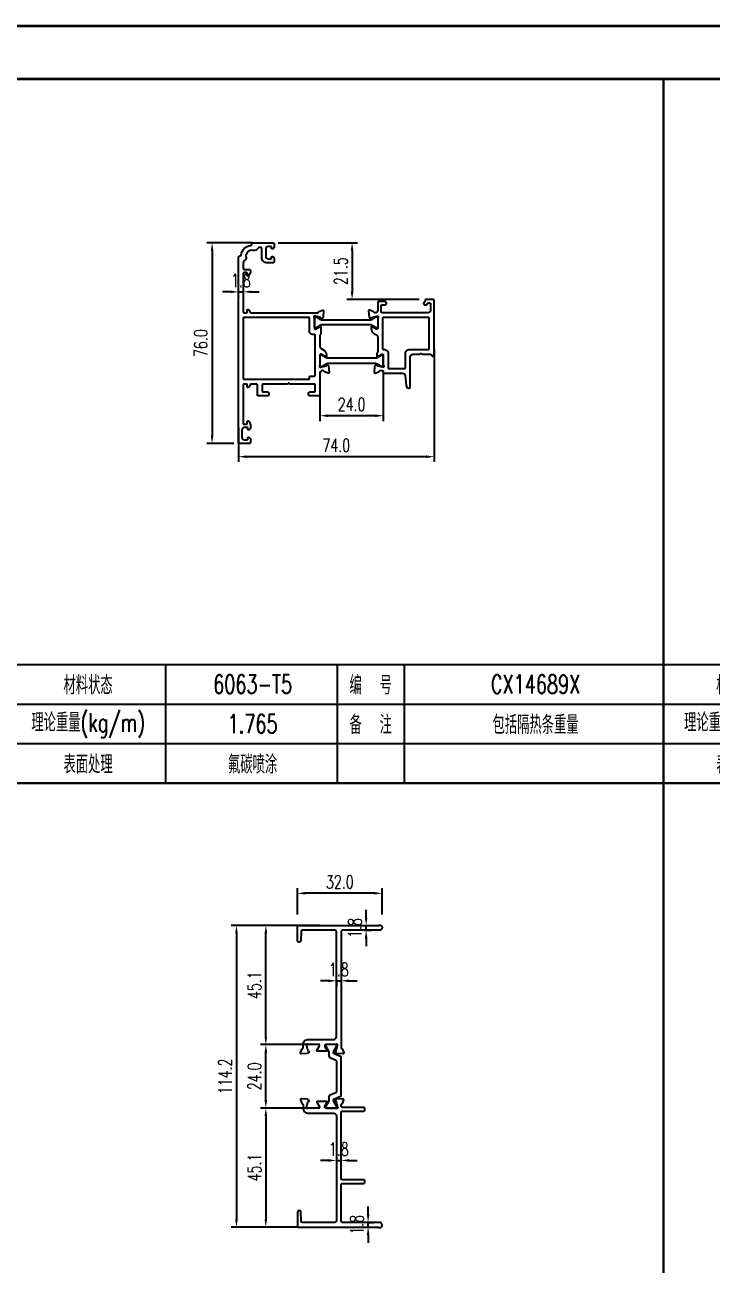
# Model space of a CAD drawing. Extents: x -202236 to 1002404, y -663931 to 1550022.
# Drawn here: x 40736.8 to 40996.9, y -357073.2 to -356603.6 of the extents above; entities that cross this region are included whole.
import ezdxf
from ezdxf.enums import TextEntityAlignment as Align

# ---------------------------------------------------------------- set-up
doc = ezdxf.new("R2010")
doc.units = 0
for name, color, linetype in [('!ZN1-标注-173', 173, 'Continuous'), ('!ZN4-辅助材料-1', 1, 'Continuous'), ('!ZN5-铝材断面-6', 6, 'Continuous'), ('0-cxFrame', 155, 'Continuous')]:
    doc.layers.add(name, color=color, linetype=linetype)
doc.layers.add('0-cxText', color=131, linetype='Continuous', lineweight=25)
doc.styles.add('cx_tuming', font='simhei.ttf')
doc.styles.add('cx_tuqian1', font='')
doc.styles.add('ZNDimTStyle', font='ROMANS.shx', dxfattribs={"width": 0.7, "bigfont": 'CHINESE.shx'})
doc.styles.add('ZNTextStyle', font='ROMANS.shx', dxfattribs={"width": 0.7, "bigfont": 'CHINESE.shx'})
doc.styles.add('样式 1', font='romans.shx', dxfattribs={"width": 0.7, "bigfont": 'chinese.shx'})
doc.styles.add('黑体', font='simhei.ttf', dxfattribs={"height": 12})
doc.styles.get('cx_tuqian1').set_extended_font_data('SimSun')
doc.dimstyles.new('ZN型材-2', dxfattribs={"dimscale": 2, "dimtxt": 2.5, "dimasz": 1.5, "dimexe": 1, "dimexo": 2, "dimgap": 0.9, "dimtad": 1, "dimdec": 1, "dimzin": 0, "dimdsep": 46, "dimtxsty": 'ZNDimTStyle', "dimcen": 2.5, "dimdle": 1, "dimclrd": 173, "dimclre": 173, "dimclrt": 7, "dimazin": 2, "dimtfac": 1, "dimtdec": 4, "dimtix": 1, "dimtmove": 2, "dimatfit": 3, "dimfxl": 0, "dimfrac": 2, "dimtolj": 1, "dimtzin": 0, "dimarcsym": 0})

# ---------------------------------------------------------------- blocks, each defined once
blk = doc.blocks.new('TK22.A2 L(Dragon)')
at = {"layer": '0-cxFrame', "color": 7, "const_width": 0.5}
blk.add_lwpolyline([(0, 0), (-594, 0), (-594, 420), (0, 420)], close=True, dxfattribs=at)
at = {"layer": '0-cxFrame', "const_width": 0.5}
blk.add_lwpolyline([(-80, 10), (-574, 10), (-574, 410), (-80, 410)], close=True, dxfattribs=at)
at = {"style": '黑体', "flags": 4}
blk.add_attdef('图幅', text='', height=3.3, dxfattribs=at).set_placement((-40, 3), align=Align.RIGHT)
at = {"layer": '0-cxText', "flags": 4}
for tag, height, style, p in [('建设单位', 3.5, 'cx_tuming', (-45, 240)), ('项目名称', 3.5, 'cx_tuming', (-45, 210)), ('子项名称', 3.5, 'cx_tuming', (-45, 180)), ('工程编号', 3.3, 'cx_tuqian1', (-35, 165)), ('图名1', 3.5, 'cx_tuming', (-45, 87)), ('图名2', 3.5, 'cx_tuming', (-45, 79)), ('图名3', 3.5, 'cx_tuming', (-45, 71)), ('出图日期', 3.3, 'cx_tuqian1', (-39, 60)), ('专业', 3.3, 'cx_tuqian1', (-55, 52)), ('图号', 3.3, 'cx_tuqian1', (-55, 44)), ('版次', 3.3, 'cx_tuqian1', (-20, 44))]:
    blk.add_attdef(tag, text='', height=height, dxfattribs=dict(at, style=style)).set_placement(p, align=Align.MIDDLE)
at = {"layer": 'Defpoints', "color": 6, "flags": 4}
for tag, height, style, p in [('tufu', 3.3, '黑体', (-12, 12)), ('dwfname', 4, 'cx_tuqian1', (-80, 3))]:
    blk.add_attdef(tag, text='', height=height, dxfattribs=dict(at, style=style)).set_placement(p, align=Align.RIGHT)
blk = doc.blocks.new('ZN-型材表1')
at = {"layer": '!ZN1-标注-173'}
for p, q in [((-0.5, -221.68), (246.5, -221.68)), ((-0.5, -236.68), (246.5, -236.68)), ((-0.5, -251.68), (246.5, -251.68))]:
    blk.add_line(p, q, dxfattribs=at)
at = {"layer": '!ZN1-标注-173', "color": 173, "ltscale": 0.1}
for p, q in [((57.98, -221.67), (57.98, -266.67)), ((123, -221.67), (123, -266.67)), ((148.4, -221.67), (148.4, -266.67))]:
    blk.add_line(p, q, dxfattribs=at)
at = {"layer": '!ZN1-标注-173'}
blk.add_lwpolyline([(-0.5, -266.67), (246.5, -266.67), (246.5, 0), (-0.5, 0)], close=True, dxfattribs=at)
at = {"layer": '!ZN1-标注-173', "color": 7, "style": 'ZNTextStyle', "width": 0.7}
for s, p in [('材料状态', (28.74, -229.18)), ('编  号', (135.7, -229.17)), ('理论重量(kg/m)', (28.74, -244.18)), ('备  注', (135.7, -244.17)), ('表面处理', (28.74, -259.18))]:
    blk.add_text(s, height=7, dxfattribs=at).set_placement(p, align=Align.MIDDLE)
at = {"layer": '!ZN1-标注-173', "color": 2, "style": '样式 1', "width": 0.7, "flags": 8}
for tag, p in [('材料状态', (90.49, -229.18)), ('编号', (197.57, -229.18)), ('米重', (90.49, -244.18)), ('备注', (197.57, -244.18)), ('表面处理', (90.49, -259.18)), ('-', (197.57, -259.18))]:
    blk.add_attdef(tag, text='', height=7, dxfattribs=at).set_placement(p, align=Align.MIDDLE)
blk = doc.blocks.new('*D1029')
at = {"layer": '!ZN1-标注-173', "color": 173, "lineweight": -2, "ltscale": 20, "transparency": 16777216}
for p, q in [((40891.62, -356726.2), (40891.62, -356769.1)), ((40817.62, -356755.99), (40817.62, -356769.1)), ((40888.62, -356767.1), (40820.62, -356767.1))]:
    blk.add_line(p, q, dxfattribs=at)
at = {"layer": '!ZN1-标注-173', "color": 173, "ltscale": 20, "transparency": 16777216}
for points in [[(40820.62, -356766.6), (40820.62, -356767.6), (40817.62, -356767.1)], [(40888.62, -356766.6), (40888.62, -356767.6), (40891.62, -356767.1)]]:
    blk.add_solid(points, dxfattribs=at)
at = {"layer": 'Defpoints', "color": 0, "ltscale": 20, "transparency": 16777216}
for p in [(40891.62, -356722.2), (40817.62, -356751.99), (40817.62, -356767.1)]:
    blk.add_point(p, dxfattribs=at)
at = {"layer": '!ZN1-标注-173', "color": 7, "ltscale": 20, "transparency": 16777216, "insert": (40854.62, -356762.8), "char_height": 5, "attachment_point": 5, "style": 'ZNDimTStyle'}
blk.add_mtext('\\A1;74.0', dxfattribs=at)
blk = doc.blocks.new('*D1030')
at = {"layer": '!ZN1-标注-173', "color": 173, "lineweight": -2, "ltscale": 20, "transparency": 16777216}
for p, q in [((40832.64, -356686.1), (40862.6, -356686.1)), ((40860.6, -356689.1), (40860.6, -356704.6)), ((40885.95, -356707.6), (40858.6, -356707.6))]:
    blk.add_line(p, q, dxfattribs=at)
at = {"layer": '!ZN1-标注-173', "color": 173, "ltscale": 20, "transparency": 16777216}
for points in [[(40860.1, -356689.1), (40861.1, -356689.1), (40860.6, -356686.1)], [(40860.1, -356704.6), (40861.1, -356704.6), (40860.6, -356707.6)]]:
    blk.add_solid(points, dxfattribs=at)
at = {"layer": 'Defpoints', "color": 0, "ltscale": 20, "transparency": 16777216}
for p in [(40828.64, -356686.1), (40860.6, -356707.6), (40889.95, -356707.6)]:
    blk.add_point(p, dxfattribs=at)
at = {"layer": '!ZN1-标注-173', "color": 7, "ltscale": 20, "transparency": 16777216, "insert": (40856.3, -356696.85), "char_height": 5, "attachment_point": 5, "rotation": 90, "style": 'ZNDimTStyle'}
blk.add_mtext('\\A1;21.5', dxfattribs=at)
blk = doc.blocks.new('*D1031')
at = {"layer": '!ZN1-标注-173', "color": 173, "lineweight": -2, "ltscale": 20, "transparency": 16777216}
for p, q in [((40814.62, -356704.68), (40811.62, -356704.68)), ((40817.62, -356704.68), (40819.42, -356704.68)), ((40822.42, -356704.68), (40825.42, -356704.68)), ((40817.62, -356706.61), (40817.62, -356706.68)), ((40819.42, -356706.61), (40819.42, -356706.68))]:
    blk.add_line(p, q, dxfattribs=at)
at = {"layer": '!ZN1-标注-173', "color": 173, "ltscale": 20, "transparency": 16777216}
for points in [[(40814.62, -356704.18), (40814.62, -356705.18), (40817.62, -356704.68)], [(40822.42, -356704.18), (40822.42, -356705.18), (40819.42, -356704.68)]]:
    blk.add_solid(points, dxfattribs=at)
at = {"layer": 'Defpoints', "color": 0, "ltscale": 20, "transparency": 16777216}
for p in [(40817.62, -356702.61), (40819.42, -356702.61), (40819.42, -356704.68)]:
    blk.add_point(p, dxfattribs=at)
at = {"layer": '!ZN1-标注-173', "color": 7, "ltscale": 20, "transparency": 16777216, "insert": (40818.52, -356700.38), "char_height": 5, "attachment_point": 5, "style": 'ZNDimTStyle'}
blk.add_mtext('\\A1;1.8', dxfattribs=at)
blk = doc.blocks.new('*D1032')
at = {"layer": '!ZN1-标注-173', "color": 173, "lineweight": -2, "ltscale": 20, "transparency": 16777216}
for p, q in [((40822.87, -356686.1), (40805.62, -356686.1)), ((40807.62, -356689.1), (40807.62, -356759.1)), ((40815.87, -356762.1), (40805.62, -356762.1))]:
    blk.add_line(p, q, dxfattribs=at)
at = {"layer": '!ZN1-标注-173', "color": 173, "ltscale": 20, "transparency": 16777216}
for points in [[(40807.12, -356689.1), (40808.12, -356689.1), (40807.62, -356686.1)], [(40807.12, -356759.1), (40808.12, -356759.1), (40807.62, -356762.1)]]:
    blk.add_solid(points, dxfattribs=at)
at = {"layer": 'Defpoints', "color": 0, "ltscale": 20, "transparency": 16777216}
for p in [(40826.87, -356686.1), (40807.62, -356762.1), (40819.87, -356762.1)]:
    blk.add_point(p, dxfattribs=at)
at = {"layer": '!ZN1-标注-173', "color": 7, "ltscale": 20, "transparency": 16777216, "insert": (40803.32, -356724.1), "char_height": 5, "attachment_point": 5, "rotation": 90, "style": 'ZNDimTStyle'}
blk.add_mtext('\\A1;76.0', dxfattribs=at)
blk = doc.blocks.new('*D1033')
at = {"layer": '!ZN1-标注-173', "color": 173, "lineweight": -2, "ltscale": 20, "transparency": 16777216}
for p, q in [((40848.42, -356734.8), (40848.42, -356753.59)), ((40872.42, -356734.8), (40872.42, -356753.59)), ((40869.42, -356751.59), (40851.42, -356751.59))]:
    blk.add_line(p, q, dxfattribs=at)
at = {"layer": '!ZN1-标注-173', "color": 173, "ltscale": 20, "transparency": 16777216}
for points in [[(40851.42, -356751.09), (40851.42, -356752.09), (40848.42, -356751.59)], [(40869.42, -356751.09), (40869.42, -356752.09), (40872.42, -356751.59)]]:
    blk.add_solid(points, dxfattribs=at)
at = {"layer": 'Defpoints', "color": 0, "ltscale": 20, "transparency": 16777216}
for p in [(40848.42, -356730.8), (40872.42, -356730.8), (40848.42, -356751.59)]:
    blk.add_point(p, dxfattribs=at)
at = {"layer": '!ZN1-标注-173', "color": 7, "ltscale": 20, "transparency": 16777216, "insert": (40860.42, -356747.29), "char_height": 5, "attachment_point": 5, "style": 'ZNDimTStyle'}
blk.add_mtext('\\A1;24.0', dxfattribs=at)
blk = doc.blocks.new('*D1045')
at = {"layer": '!ZN1-标注-173', "color": 173, "lineweight": -2, "transparency": 16777216}
for p, q in [((40839.96, -356940.43), (40839.96, -356930.43)), ((40871.96, -356940.43), (40871.96, -356930.43)), ((40868.96, -356932.43), (40842.96, -356932.43))]:
    blk.add_line(p, q, dxfattribs=at)
at = {"layer": '!ZN1-标注-173', "color": 173, "transparency": 16777216}
for points in [[(40842.96, -356931.93), (40842.96, -356932.93), (40839.96, -356932.43)], [(40868.96, -356931.93), (40868.96, -356932.93), (40871.96, -356932.43)]]:
    blk.add_solid(points, dxfattribs=at)
at = {"layer": 'Defpoints', "color": 0, "transparency": 16777216}
for p in [(40839.96, -356932.43), (40839.96, -356944.43), (40871.96, -356944.43)]:
    blk.add_point(p, dxfattribs=at)
at = {"layer": '!ZN1-标注-173', "color": 7, "transparency": 16777216, "insert": (40855.96, -356928.13), "char_height": 5, "attachment_point": 5, "style": 'ZNDimTStyle'}
blk.add_mtext('\\A1;32.0', dxfattribs=at)
blk = doc.blocks.new('*D1046')
at = {"layer": '!ZN1-标注-173', "color": 173, "lineweight": -2, "transparency": 16777216}
for p, q in [((40835.96, -356944.63), (40814.85, -356944.63)), ((40816.85, -356947.63), (40816.85, -357055.83)), ((40835.96, -357058.83), (40814.85, -357058.83))]:
    blk.add_line(p, q, dxfattribs=at)
at = {"layer": '!ZN1-标注-173', "color": 173, "transparency": 16777216}
for points in [[(40816.35, -356947.63), (40817.35, -356947.63), (40816.85, -356944.63)], [(40816.35, -357055.83), (40817.35, -357055.83), (40816.85, -357058.83)]]:
    blk.add_solid(points, dxfattribs=at)
at = {"layer": 'Defpoints', "color": 0, "transparency": 16777216}
for p in [(40839.96, -356944.63), (40816.85, -357058.83), (40839.96, -357058.83)]:
    blk.add_point(p, dxfattribs=at)
at = {"layer": '!ZN1-标注-173', "color": 7, "transparency": 16777216, "insert": (40812.55, -357001.73), "char_height": 5, "attachment_point": 5, "rotation": 90, "style": 'ZNDimTStyle'}
blk.add_mtext('\\A1;114.2', dxfattribs=at)
blk = doc.blocks.new('*D1047')
at = {"layer": '!ZN1-标注-173', "color": 173, "lineweight": -2, "ltscale": 30, "transparency": 16777216}
for p, q in [((40851.66, -356965.57), (40848.66, -356965.57)), ((40854.66, -356965.57), (40856.46, -356965.57)), ((40854.66, -356965.9), (40854.66, -356967.57)), ((40856.46, -356965.9), (40856.46, -356967.57)), ((40859.46, -356965.57), (40862.46, -356965.57))]:
    blk.add_line(p, q, dxfattribs=at)
at = {"layer": '!ZN1-标注-173', "color": 173, "ltscale": 30, "transparency": 16777216}
for points in [[(40851.66, -356965.07), (40851.66, -356966.07), (40854.66, -356965.57)], [(40859.46, -356965.07), (40859.46, -356966.07), (40856.46, -356965.57)]]:
    blk.add_solid(points, dxfattribs=at)
at = {"layer": 'Defpoints', "color": 0, "ltscale": 30, "transparency": 16777216}
for p in [(40854.66, -356961.9), (40856.46, -356961.9), (40856.46, -356965.57)]:
    blk.add_point(p, dxfattribs=at)
at = {"layer": '!ZN1-标注-173', "color": 7, "ltscale": 30, "transparency": 16777216, "insert": (40855.56, -356961.27), "char_height": 5, "attachment_point": 5, "style": 'ZNDimTStyle'}
blk.add_mtext('\\A1;1.8', dxfattribs=at)
blk = doc.blocks.new('*D1048')
at = {"layer": '!ZN1-标注-173', "color": 173, "lineweight": -2, "ltscale": 30, "transparency": 16777216}
for p, q in [((40865.91, -356941.63), (40865.91, -356938.63)), ((40865.06, -356944.63), (40867.91, -356944.63)), ((40865.91, -356946.43), (40865.91, -356944.63)), ((40865.06, -356946.43), (40867.91, -356946.43)), ((40865.91, -356949.43), (40865.91, -356952.43))]:
    blk.add_line(p, q, dxfattribs=at)
at = {"layer": '!ZN1-标注-173', "color": 173, "ltscale": 30, "transparency": 16777216}
for points in [[(40865.41, -356941.63), (40866.41, -356941.63), (40865.91, -356944.63)], [(40865.41, -356949.43), (40866.41, -356949.43), (40865.91, -356946.43)]]:
    blk.add_solid(points, dxfattribs=at)
at = {"layer": 'Defpoints', "color": 0, "ltscale": 30, "transparency": 16777216}
for p in [(40861.06, -356944.63), (40865.91, -356944.63), (40861.06, -356946.43)]:
    blk.add_point(p, dxfattribs=at)
at = {"layer": '!ZN1-标注-173', "color": 7, "ltscale": 30, "transparency": 16777216, "insert": (40861.61, -356945.53), "char_height": 5, "attachment_point": 5, "rotation": 90, "style": 'ZNDimTStyle'}
blk.add_mtext('\\A1;1.8', dxfattribs=at)
blk = doc.blocks.new('*D1049')
at = {"layer": '!ZN1-标注-173', "color": 173, "lineweight": -2, "ltscale": 30, "transparency": 16777216}
for p, q in [((40851.66, -357033.58), (40848.66, -357033.58)), ((40854.66, -357033.58), (40856.46, -357033.58)), ((40859.46, -357033.58), (40862.46, -357033.58)), ((40854.66, -357035.47), (40854.66, -357035.58)), ((40856.46, -357035.47), (40856.46, -357035.58))]:
    blk.add_line(p, q, dxfattribs=at)
at = {"layer": '!ZN1-标注-173', "color": 173, "ltscale": 30, "transparency": 16777216}
for points in [[(40851.66, -357033.08), (40851.66, -357034.08), (40854.66, -357033.58)], [(40859.46, -357033.08), (40859.46, -357034.08), (40856.46, -357033.58)]]:
    blk.add_solid(points, dxfattribs=at)
at = {"layer": 'Defpoints', "color": 0, "ltscale": 30, "transparency": 16777216}
for p in [(40854.66, -357031.47), (40856.46, -357031.47), (40856.46, -357033.58)]:
    blk.add_point(p, dxfattribs=at)
at = {"layer": '!ZN1-标注-173', "color": 7, "ltscale": 30, "transparency": 16777216, "insert": (40855.56, -357029.28), "char_height": 5, "attachment_point": 5, "style": 'ZNDimTStyle'}
blk.add_mtext('\\A1;1.8', dxfattribs=at)
blk = doc.blocks.new('*D1050')
at = {"layer": '!ZN1-标注-173', "color": 173, "lineweight": -2, "ltscale": 30, "transparency": 16777216}
for p, q in [((40866.66, -357054.03), (40866.66, -357051.03)), ((40866.66, -357058.83), (40866.66, -357057.03)), ((40867.03, -357057.03), (40868.66, -357057.03)), ((40866.66, -357061.83), (40866.66, -357064.83)), ((40867.03, -357058.83), (40868.66, -357058.83))]:
    blk.add_line(p, q, dxfattribs=at)
at = {"layer": '!ZN1-标注-173', "color": 173, "ltscale": 30, "transparency": 16777216}
for points in [[(40866.16, -357054.03), (40867.16, -357054.03), (40866.66, -357057.03)], [(40866.16, -357061.83), (40867.16, -357061.83), (40866.66, -357058.83)]]:
    blk.add_solid(points, dxfattribs=at)
at = {"layer": 'Defpoints', "color": 0, "ltscale": 30, "transparency": 16777216}
for p in [(40863.03, -357057.03), (40866.66, -357057.03), (40863.03, -357058.83)]:
    blk.add_point(p, dxfattribs=at)
at = {"layer": '!ZN1-标注-173', "color": 7, "ltscale": 30, "transparency": 16777216, "insert": (40862.36, -357057.93), "char_height": 5, "attachment_point": 5, "rotation": 90, "style": 'ZNDimTStyle'}
blk.add_mtext('\\A1;1.8', dxfattribs=at)
blk = doc.blocks.new('*D1051')
at = {"layer": '!ZN1-标注-173', "color": 173, "lineweight": -2, "ltscale": 30, "transparency": 16777216}
for p, q in [((40848.45, -356989.73), (40825.96, -356989.73)), ((40827.96, -357010.73), (40827.96, -356992.73)), ((40848.45, -357013.73), (40825.96, -357013.73))]:
    blk.add_line(p, q, dxfattribs=at)
at = {"layer": '!ZN1-标注-173', "color": 173, "ltscale": 30, "transparency": 16777216}
for points in [[(40827.46, -356992.73), (40828.46, -356992.73), (40827.96, -356989.73)], [(40827.46, -357010.73), (40828.46, -357010.73), (40827.96, -357013.73)]]:
    blk.add_solid(points, dxfattribs=at)
at = {"layer": 'Defpoints', "color": 0, "ltscale": 30, "transparency": 16777216}
for p in [(40827.96, -356989.73), (40852.45, -356989.73), (40852.45, -357013.73)]:
    blk.add_point(p, dxfattribs=at)
at = {"layer": '!ZN1-标注-173', "color": 7, "ltscale": 30, "transparency": 16777216, "insert": (40823.66, -357001.73), "char_height": 5, "attachment_point": 5, "rotation": 90, "style": 'ZNDimTStyle'}
blk.add_mtext('\\A1;24.0', dxfattribs=at)
blk = doc.blocks.new('*D1052')
at = {"layer": '!ZN1-标注-173', "color": 173, "lineweight": -2, "ltscale": 30, "transparency": 16777216}
for p, q in [((40848.45, -356944.63), (40825.96, -356944.63)), ((40827.96, -356986.73), (40827.96, -356947.63)), ((40848.45, -356989.73), (40825.96, -356989.73))]:
    blk.add_line(p, q, dxfattribs=at)
at = {"layer": '!ZN1-标注-173', "color": 173, "ltscale": 30, "transparency": 16777216}
for points in [[(40827.46, -356947.63), (40828.46, -356947.63), (40827.96, -356944.63)], [(40827.46, -356986.73), (40828.46, -356986.73), (40827.96, -356989.73)]]:
    blk.add_solid(points, dxfattribs=at)
at = {"layer": 'Defpoints', "color": 0, "ltscale": 30, "transparency": 16777216}
for p in [(40827.96, -356944.63), (40852.45, -356944.63), (40852.45, -356989.73)]:
    blk.add_point(p, dxfattribs=at)
at = {"layer": '!ZN1-标注-173', "color": 7, "ltscale": 30, "transparency": 16777216, "insert": (40823.66, -356967.18), "char_height": 5, "attachment_point": 5, "rotation": 90, "style": 'ZNDimTStyle'}
blk.add_mtext('\\A1;45.1', dxfattribs=at)
blk = doc.blocks.new('*D1053')
at = {"layer": '!ZN1-标注-173', "color": 173, "lineweight": -2, "ltscale": 30, "transparency": 16777216}
for p, q in [((40835.96, -357013.73), (40825.96, -357013.73)), ((40827.96, -357016.73), (40827.96, -357055.83)), ((40839.96, -357058.83), (40825.96, -357058.83))]:
    blk.add_line(p, q, dxfattribs=at)
at = {"layer": '!ZN1-标注-173', "color": 173, "ltscale": 30, "transparency": 16777216}
for points in [[(40827.46, -357016.73), (40828.46, -357016.73), (40827.96, -357013.73)], [(40827.46, -357055.83), (40828.46, -357055.83), (40827.96, -357058.83)]]:
    blk.add_solid(points, dxfattribs=at)
at = {"layer": 'Defpoints', "color": 0, "ltscale": 30, "transparency": 16777216}
for p in [(40839.96, -357013.73), (40827.96, -357058.83), (40843.96, -357058.83)]:
    blk.add_point(p, dxfattribs=at)
at = {"layer": '!ZN1-标注-173', "color": 7, "ltscale": 30, "transparency": 16777216, "insert": (40823.66, -357036.28), "char_height": 5, "attachment_point": 5, "rotation": 90, "style": 'ZNDimTStyle'}
blk.add_mtext('\\A1;45.1', dxfattribs=at)

msp = doc.modelspace()

# ---------------------------------------------------------------- linework, layer by layer
at = {"layer": '!ZN4-辅助材料-1'}
for points in [[(40848.7, -356715.1, 0.131652), (40849.3, -356715.26), (40867.35, -356715.26, 0.131652), (40867.95, -356715.1), (40869.66, -356714.11), (40869.92, -356714.11, -0.414214), (40870.32, -356714.51), (40870.32, -356717.91, -0.414214), (40869.92, -356718.31), (40869.66, -356718.31), (40867.95, -356717.32, 0.131652), (40867.35, -356717.16), (40849.3, -356717.16, 0.131652), (40848.7, -356717.32), (40846.98, -356718.31), (40846.72, -356718.31, -0.414214), (40846.32, -356717.91), (40846.32, -356714.51, -0.414214), (40846.72, -356714.11), (40846.98, -356714.11)], [(40850.8, -356731.91, -0.131652), (40851.4, -356731.75), (40869.45, -356731.75, -0.131652), (40870.05, -356731.91), (40871.76, -356732.9), (40872.02, -356732.9, 0.414214), (40872.42, -356732.5), (40872.42, -356729.1, 0.414214), (40872.02, -356728.7), (40871.76, -356728.7), (40870.05, -356729.68, -0.131652), (40869.45, -356729.85), (40851.4, -356729.85, -0.131652), (40850.8, -356729.68), (40849.08, -356728.7), (40848.82, -356728.7, 0.414214), (40848.42, -356729.1), (40848.42, -356732.5, 0.414214), (40848.82, -356732.9), (40849.08, -356732.9)]]:
    msp.add_lwpolyline(points, format="xyb", close=True, dxfattribs=at)
at = {"layer": '!ZN4-辅助材料-1', "color": 1}
msp.add_lwpolyline([(40854.44, -357007.92), (40852.54, -357008.69, 0.305731), (40851.79, -357009.8), (40851.79, -357010.67, -0.131652), (40851.63, -357011.27), (40850.65, -357012.98, 0.131652), (40850.59, -357013.18), (40850.59, -357013.33, 0.414214), (40850.99, -357013.73), (40854.39, -357013.73, 0.414214), (40854.79, -357013.33), (40854.79, -357013.18, 0.131652), (40854.74, -357012.98), (40853.75, -357011.27, -0.131652), (40853.59, -357010.67), (40853.59, -357010.5, -0.305731), (40853.78, -357010.22), (40856.24, -357009.22, 0.305731), (40856.49, -357008.85), (40856.49, -357001.73), (40856.49, -356994.62, 0.305731), (40856.24, -356994.24), (40853.78, -356993.25, -0.305731), (40853.59, -356992.97), (40853.59, -356992.79, -0.131652), (40853.75, -356992.19), (40854.74, -356990.49, 0.131652), (40854.79, -356990.29), (40854.79, -356990.13, 0.414214), (40854.39, -356989.73), (40850.99, -356989.73, 0.414214), (40850.59, -356990.13), (40850.59, -356990.29, 0.131652), (40850.65, -356990.49), (40851.63, -356992.19, -0.131652), (40851.79, -356992.79), (40851.79, -356993.67, 0.305731), (40852.54, -356994.78), (40854.44, -356995.55, -0.305731), (40854.69, -356995.92), (40854.69, -357001.73), (40854.69, -357007.55, -0.305731), (40854.44, -357007.92)], format="xyb", close=True, dxfattribs=at)
at = {"layer": '!ZN5-铝材断面-6'}
for points in [[(40848.42, -356728.6), (40848.42, -356732.37, -0.182676), (40848.3, -356732.71, 0.645751), (40848.52, -356733.2), (40848.66, -356733.2, 0.065543), (40848.79, -356733.19), (40850.78, -356732.65, 0.379098), (40850.93, -356732.43, -0.720206), (40851.27, -356732.26), (40851.58, -356732.57, -0.176327), (40851.72, -356732.88), (40851.92, -356735.18, -0.548619), (40851.52, -356735.49), (40850.12, -356734.98, -0.265514), (40849.93, -356734.75, 0.361398), (40849.63, -356734.5), (40849.42, -356734.5, 0.414214), (40848.42, -356735.5), (40848.42, -356743.8, -0.414214), (40848.12, -356744.1), (40844.62, -356744.1, -0.414214), (40844.12, -356743.6), (40844.12, -356743.1, -0.414214), (40844.62, -356742.6), (40846.32, -356742.6, 0.414214), (40846.62, -356742.3), (40846.62, -356739.9, 0.414214), (40846.32, -356739.6), (40837.17, -356739.6, -0.198912), (40836.96, -356739.52), (40836.84, -356739.39, 0.414214), (40836.41, -356739.39), (40836.29, -356739.52, -0.198912), (40836.08, -356739.6), (40826.92, -356739.6, 0.414214), (40826.62, -356739.9), (40826.62, -356742.3, 0.414214), (40826.92, -356742.6), (40828.62, -356742.6, -0.414214), (40829.12, -356743.1), (40829.12, -356743.6, -0.414214), (40828.62, -356744.1), (40825.12, -356744.1, -0.414214), (40824.82, -356743.8), (40824.82, -356740.1, 0.414214), (40824.32, -356739.6), (40822.44, -356739.6, 0.267949), (40822, -356739.85), (40821.48, -356740.75, -0.767327), (40820.92, -356740.6), (40820.92, -356739.9, 0.414214), (40820.62, -356739.6), (40819.72, -356739.6, 0.414214), (40819.42, -356739.9), (40819.42, -356754.5, 0.414214), (40819.72, -356754.8), (40820.62, -356754.8, 0.414214), (40820.92, -356754.5), (40820.92, -356753.8, -0.767327), (40821.48, -356753.65), (40822.08, -356754.69, -0.131652), (40822.12, -356754.84), (40822.12, -356756.33, -0.198912), (40822.04, -356756.54), (40821.71, -356756.87, -0.198912), (40821.5, -356756.95), (40821.42, -356756.95, -0.414214), (40821.12, -356756.65), (40821.12, -356756.3, 0.414214), (40820.82, -356756), (40819.92, -356756, 0.414214), (40818.92, -356757), (40818.92, -356759.7, 0.414214), (40819.92, -356760.7), (40820.82, -356760.7, 0.414214), (40821.12, -356760.4), (40821.12, -356760.05, -0.414214), (40821.42, -356759.75), (40821.5, -356759.75, -0.198912), (40821.71, -356759.84), (40822.04, -356760.17, -0.198912), (40822.12, -356760.38), (40822.12, -356761.8, -0.414214), (40821.82, -356762.1), (40817.92, -356762.1, -0.414214), (40817.62, -356761.8), (40817.62, -356691.6, -0.414214), (40818.12, -356691.1), (40818.15, -356691.1, 0.381966), (40818.65, -356690.66, -0.350397), (40822.18, -356687.13, 0.389971), (40822.62, -356686.62, -0.4224), (40823.12, -356686.1), (40830.62, -356686.1, -0.414214), (40831.12, -356686.6), (40831.12, -356687.83, -0.198912), (40831.04, -356688.04), (40830.71, -356688.37, -0.198912), (40830.5, -356688.45), (40830.42, -356688.45, -0.414214), (40830.12, -356688.15), (40830.12, -356687.8, 0.414214), (40829.82, -356687.5), (40828.92, -356687.5, 0.414214), (40827.92, -356688.5), (40827.92, -356691.2, 0.414214), (40828.92, -356692.2), (40829.82, -356692.2, 0.414214), (40830.12, -356691.9), (40830.12, -356691.55, -0.414214), (40830.42, -356691.25), (40830.5, -356691.25, -0.198912), (40830.71, -356691.34), (40831.04, -356691.67, -0.198912), (40831.12, -356691.88), (40831.12, -356693.2, -0.414214), (40830.62, -356693.7), (40828.42, -356693.7, -0.414214), (40826.42, -356691.7), (40826.42, -356688.4, 0.414214), (40825.92, -356687.9), (40825.48, -356687.9, 0.262751), (40825.05, -356688.15, -0.316316), (40823.17, -356688.97, 0.571287), (40820.49, -356691.65, -0.353066), (40819.97, -356692.8, 0.283481), (40819.42, -356693.69), (40819.42, -356695.9, 0.414214), (40819.72, -356696.2), (40821.62, -356696.2, -0.414214), (40822.12, -356696.7), (40822.12, -356697.36, -0.131652), (40822.08, -356697.51), (40821.48, -356698.55, -0.767327), (40820.92, -356698.4), (40820.92, -356697.7, 0.414214), (40820.62, -356697.4), (40819.72, -356697.4, 0.414214), (40819.42, -356697.7), (40819.42, -356712.3, 0.414214), (40819.72, -356712.6), (40820.62, -356712.6, 0.414214), (40820.92, -356712.3), (40820.92, -356711.6, -0.767327), (40821.48, -356711.45), (40822.06, -356712.45, 0.267949), (40822.32, -356712.6), (40846.99, -356712.6), (40847.53, -356712.6, 0.361398), (40847.83, -356712.36, -0.265514), (40848.02, -356712.13), (40849.42, -356711.62, -0.548619), (40849.82, -356711.93), (40849.62, -356714.22, -0.176327), (40849.48, -356714.53), (40849.17, -356714.85, -0.720206), (40848.83, -356714.68, 0.379098), (40848.68, -356714.45), (40846.69, -356713.92, 0.065543), (40846.56, -356713.9), (40846.42, -356713.9, 0.645751), (40846.2, -356714.4, -0.182676), (40846.32, -356714.73), (40846.32, -356718.5, 0.414214), (40846.62, -356718.8), (40846.78, -356718.8, 0.13748), (40847.04, -356718.73), (40848.52, -356717.83, -0.585007), (40848.82, -356718), (40848.82, -356720.5, -0.317837), (40848.62, -356720.79, 0.317837), (40848.42, -356721.07), (40848.42, -356725.27, 0.261824), (40848.9, -356726.12), (40849.87, -356726.71, -0.261824), (40850.92, -356728.59), (40850.92, -356729.1, -0.585007), (40850.62, -356729.27), (40849.14, -356728.38, 0.13748), (40848.88, -356728.3), (40848.72, -356728.3, 0.414214)], [(40819.72, -356737.8), (40844.22, -356737.8, 0.414214), (40844.52, -356737.5), (40844.52, -356736.9, -0.414214), (40844.82, -356736.6), (40846.32, -356736.6, 0.414214), (40846.62, -356736.3), (40846.62, -356721.1, 0.414214), (40846.32, -356720.8), (40845.52, -356720.8, -0.414214), (40844.52, -356719.8), (40844.52, -356714.7, 0.414214), (40844.22, -356714.4), (40819.72, -356714.4, 0.414214), (40819.42, -356714.7), (40819.42, -356737.5, 0.414214)], [(40874.52, -356733.7), (40880.52, -356733.7, 0.414214), (40880.82, -356733.4), (40880.82, -356728, -0.414214), (40882.32, -356726.5), (40889.52, -356726.5, 0.414214), (40889.82, -356726.2), (40889.82, -356714.7, 0.414214), (40889.52, -356714.4), (40872.42, -356714.4, 0.414214), (40872.12, -356714.7), (40872.12, -356726, 0.414214), (40872.62, -356726.5), (40872.72, -356726.5, -0.414214), (40874.22, -356728), (40874.22, -356733.4, 0.414214)]]:
    msp.add_lwpolyline(points, format="xyb", close=True, dxfattribs=at)
msp.add_lwpolyline([(40871.21, -356734.5), (40872.12, -356734.5, -0.414214), (40872.42, -356734.8), (40872.42, -356735.2, 0.414214), (40872.72, -356735.5), (40879.71, -356735.5, -0.388879), (40880.71, -356736.42), (40881.04, -356740.19, 0.388879), (40882.04, -356741.1), (40882.32, -356741.1, 0.414214), (40882.62, -356740.8), (40882.62, -356729.3, -0.414214), (40883.62, -356728.3), (40886.08, -356728.3, 0.198912), (40886.29, -356728.22), (40886.41, -356728.09, -0.414214), (40886.84, -356728.09), (40886.96, -356728.22, 0.198912), (40887.17, -356728.3), (40890.38, -356728.3, -0.339454), (40890.67, -356728.53), (40890.76, -356728.88, 0.339454), (40891.05, -356729.1), (40891.32, -356729.1, 0.414214), (40891.62, -356728.8), (40891.62, -356707.9, 0.414214), (40891.32, -356707.6), (40888.59, -356707.6, 0.267949), (40888.33, -356707.75), (40887.69, -356708.85, 0.57735), (40888.12, -356709.6), (40888.59, -356709.6, 0.267949), (40888.85, -356709.45), (40889.08, -356709.05, -0.267949), (40889.34, -356708.9), (40890.02, -356708.9, -0.414214), (40890.32, -356709.2), (40890.32, -356711.6, -0.414214), (40889.32, -356712.6), (40871.92, -356712.6, -0.414214), (40871.62, -356712.3), (40871.62, -356709.9, -0.414214), (40871.92, -356709.6), (40873.12, -356709.6, 0.57735), (40873.56, -356708.85), (40873.38, -356708.55, 0.267949), (40872.95, -356708.3), (40870.62, -356708.3, 0.414214), (40870.32, -356708.6), (40870.32, -356711.6, -0.414214), (40869.32, -356712.6), (40869.11, -356712.6, -0.361398), (40868.82, -356712.36, 0.265514), (40868.63, -356712.13), (40867.23, -356711.62, 0.548619), (40866.83, -356711.93), (40867.03, -356714.22, 0.176327), (40867.17, -356714.53), (40867.48, -356714.85, 0.720206), (40867.82, -356714.68, -0.379098), (40867.97, -356714.45), (40869.96, -356713.92, -0.065543), (40870.09, -356713.9), (40870.22, -356713.9, -0.645751), (40870.45, -356714.4, 0.182676), (40870.32, -356714.73), (40870.32, -356718.5, -0.414214), (40870.02, -356718.8), (40869.86, -356718.8, -0.13748), (40869.6, -356718.73), (40868.13, -356717.83, 0.585007), (40867.82, -356718), (40867.82, -356718.52, 0.261824), (40868.88, -356720.4), (40869.84, -356720.98, -0.261824), (40870.32, -356721.84), (40870.32, -356727.04, -0.127017), (40870.2, -356727.52, 0.127017), (40869.92, -356728.59), (40869.92, -356729.1, 0.585007), (40870.23, -356729.27), (40871.7, -356728.38, -0.13748), (40871.96, -356728.3), (40872.12, -356728.3, -0.414214), (40872.42, -356728.6), (40872.42, -356732.37, 0.182676), (40872.55, -356732.71, -0.645751), (40872.32, -356733.2), (40872.19, -356733.2, -0.065543), (40872.06, -356733.19), (40870.07, -356732.65, -0.379098), (40869.92, -356732.43, 0.720206), (40869.58, -356732.26), (40869.27, -356732.57, 0.176327), (40869.13, -356732.88), (40868.93, -356735.18, 0.548619), (40869.33, -356735.49), (40870.73, -356734.98, 0.265514), (40870.92, -356734.75, -0.361398), (40871.21, -356734.5)], format="xyb", dxfattribs=at)
at = {"layer": '!ZN5-铝材断面-6', "color": 6}
for points in [[(40854.66, -356986.73), (40854.66, -356946.93, 0.414214), (40854.16, -356946.43), (40841.84, -356946.43, 0.39896), (40841.34, -356946.91), (40841.16, -356950.37, -0.974157), (40839.96, -356950.33), (40839.96, -356945.13, -0.414214), (40840.46, -356944.63), (40870.27, -356944.63, 0.14145), (40870.43, -356944.59, -1.329508), (40870.96, -356946.43), (40856.96, -356946.43, 0.414214), (40856.46, -356946.93), (40856.46, -356990.94, 0.361398), (40856.71, -356991.24, -0.265514), (40856.93, -356991.43), (40857.44, -356992.83, -0.548619), (40857.13, -356993.23), (40854.84, -356993.03, -0.176327), (40854.53, -356992.89), (40854.22, -356992.58, -0.720206), (40854.39, -356992.24, 0.379098), (40854.61, -356992.09), (40855.14, -356990.1, 0.065543), (40855.16, -356989.97), (40855.16, -356989.83, 0.645751), (40854.66, -356989.61, -0.182676), (40854.33, -356989.73), (40850.56, -356989.73, 0.414214), (40850.26, -356990.03), (40850.26, -356990.19, 0.13748), (40850.33, -356990.45), (40851.23, -356991.93, -0.585007), (40851.06, -356992.23), (40847.46, -356992.23, -0.585007), (40847.29, -356991.93), (40848.19, -356990.45, 0.13748), (40848.26, -356990.19), (40848.26, -356990.03, 0.414214), (40847.96, -356989.73), (40844.19, -356989.73, -0.182676), (40843.86, -356989.61, 0.645751), (40843.36, -356989.83), (40843.36, -356989.97, 0.065543), (40843.38, -356990.1), (40843.91, -356992.09, 0.379098), (40844.13, -356992.24, -0.720206), (40844.3, -356992.58), (40843.99, -356992.89, -0.176327), (40843.68, -356993.03), (40841.39, -356993.23, -0.548619), (40841.08, -356992.83), (40841.59, -356991.43, -0.265514), (40841.82, -356991.24, 0.361398), (40842.06, -356990.94), (40842.06, -356989.73, -0.414214), (40844.06, -356987.73), (40853.66, -356987.73, 0.414214)], [(40856.46, -357056.53), (40856.46, -357042.78, -0.414214), (40856.96, -357042.28), (40864.96, -357042.28, 0.414214), (40865.46, -357041.78), (40865.46, -357041.38, 0.414214), (40864.96, -357040.88), (40856.96, -357040.88, -0.414214), (40856.46, -357040.38), (40856.46, -357015.38, -0.414214), (40856.96, -357014.88), (40864.96, -357014.88, 0.414214), (40865.46, -357014.38), (40865.46, -357013.98, 0.414214), (40864.96, -357013.48), (40856.96, -357013.48, -0.414214), (40856.46, -357012.98), (40856.46, -357012.52, -0.361398), (40856.71, -357012.23, 0.265514), (40856.93, -357012.04), (40857.44, -357010.64, 0.548619), (40857.13, -357010.23), (40854.84, -357010.44, 0.176327), (40854.53, -357010.58), (40854.22, -357010.89, 0.720206), (40854.39, -357011.23, -0.379098), (40854.61, -357011.38), (40855.14, -357013.37, -0.065543), (40855.16, -357013.5), (40855.16, -357013.63, -0.645751), (40854.66, -357013.86, 0.182676), (40854.33, -357013.73), (40850.56, -357013.73, -0.414214), (40850.26, -357013.43), (40850.26, -357013.27, -0.13748), (40850.33, -357013.01), (40851.23, -357011.54, 0.585007), (40851.06, -357011.23), (40847.46, -357011.23, 0.585007), (40847.29, -357011.54), (40848.19, -357013.01, -0.13748), (40848.26, -357013.27), (40848.26, -357013.43, -0.414214), (40847.96, -357013.73), (40844.19, -357013.73, 0.182676), (40843.86, -357013.86, -0.645751), (40843.36, -357013.63), (40843.36, -357013.5, -0.065543), (40843.38, -357013.37), (40843.91, -357011.38, -0.379098), (40844.13, -357011.23, 0.720206), (40844.3, -357010.89), (40843.99, -357010.58, 0.176327), (40843.68, -357010.44), (40841.39, -357010.23, 0.548619), (40841.08, -357010.64), (40841.59, -357012.04, 0.265514), (40841.82, -357012.23, -0.361398), (40842.06, -357012.52), (40842.06, -357013.73, 0.414214), (40844.06, -357015.73), (40853.66, -357015.73, -0.414214), (40854.66, -357016.73), (40854.66, -357056.53, -0.414214), (40854.16, -357057.03), (40841.84, -357057.03, -0.39896), (40841.34, -357056.56), (40841.16, -357053.1, 0.974157), (40839.96, -357053.13), (40839.96, -357058.33, 0.414214), (40840.46, -357058.83), (40870.27, -357058.83, -0.14145), (40870.43, -357058.88, 1.329508), (40870.96, -357057.03), (40856.96, -357057.03, -0.414214)]]:
    msp.add_lwpolyline(points, format="xyb", close=True, dxfattribs=at)

# ---------------------------------------------------------------- block references
at = {"layer": '!ZN1-标注-173', "ltscale": 20}
ref = msp.add_blockref('ZN-型材表1', (40731.96, -356624.07), dxfattribs=at)
ref.add_attrib('备注', '包括隔热条重量', dxfattribs={"color": 2, "height": 7, "style": '样式 1', "width": 0.7}).set_placement((40930.03, -356868.25), align=Align.MIDDLE)
ref.add_attrib('编号', 'CX14689X', dxfattribs={"color": 2, "height": 7, "style": '样式 1', "width": 0.7}).set_placement((40930.03, -356853.25), align=Align.MIDDLE)
ref.add_attrib('表面处理', '氟碳喷涂', dxfattribs={"color": 2, "height": 7, "style": '样式 1', "width": 0.7}).set_placement((40822.95, -356883.24), align=Align.MIDDLE)
ref.add_attrib('米重', '1.765', dxfattribs={"color": 2, "height": 7, "style": '样式 1', "width": 0.7}).set_placement((40822.95, -356868.24), align=Align.MIDDLE)
ref.add_attrib('材料状态', '6063-T5', dxfattribs={"color": 2, "height": 7, "style": '样式 1', "width": 0.7}).set_placement((40822.95, -356853.24), align=Align.MIDDLE)
ref = msp.add_blockref('ZN-型材表1', (40978.96, -356624.07), dxfattribs=at)
ref.add_attrib('备注', '配6+12A+6中空玻璃 固定和开启扇', dxfattribs={"color": 2, "height": 7, "style": '样式 1', "width": 0.6}).set_placement((41177.03, -356868.25), align=Align.MIDDLE)
ref.add_attrib('编号', 'C52845', dxfattribs={"color": 2, "height": 7, "style": '样式 1', "width": 0.7}).set_placement((41177.03, -356853.25), align=Align.MIDDLE)
ref.add_attrib('表面处理', '氟碳喷涂', dxfattribs={"color": 2, "height": 7, "style": '样式 1', "width": 0.7}).set_placement((41069.95, -356883.24), align=Align.MIDDLE)
ref.add_attrib('米重', '0.245', dxfattribs={"color": 2, "height": 7, "style": '样式 1', "width": 0.7}).set_placement((41069.95, -356868.24), align=Align.MIDDLE)
ref.add_attrib('材料状态', '6063-T5', dxfattribs={"color": 2, "height": 7, "style": '样式 1', "width": 0.7}).set_placement((41069.95, -356853.24), align=Align.MIDDLE)
ref = msp.add_blockref('ZN-型材表1', (40731.96, -356890.73), dxfattribs=at)
ref.add_attrib('备注', '包括隔热条重量', dxfattribs={"color": 2, "height": 7, "style": '样式 1', "width": 0.7}).set_placement((40930.03, -357134.91), align=Align.MIDDLE)
ref.add_attrib('编号', 'DLX255ZN', dxfattribs={"color": 2, "height": 7, "style": '样式 1', "width": 0.7}).set_placement((40930.03, -357119.91), align=Align.MIDDLE)
ref.add_attrib('表面处理', '氟碳喷涂', dxfattribs={"color": 2, "height": 7, "style": '样式 1', "width": 0.7}).set_placement((40822.95, -357149.91), align=Align.MIDDLE)
ref.add_attrib('米重', '1.289', dxfattribs={"color": 2, "height": 7, "style": '样式 1', "width": 0.7}).set_placement((40822.95, -357134.91), align=Align.MIDDLE)
ref.add_attrib('材料状态', '6063-T5', dxfattribs={"color": 2, "height": 7, "style": '样式 1', "width": 0.7}).set_placement((40822.95, -357119.91), align=Align.MIDDLE)
ref = msp.add_blockref('ZN-型材表1', (40978.96, -356890.73), dxfattribs=at)
ref.add_attrib('备注', '包括隔热条重量', dxfattribs={"color": 2, "height": 7, "style": '样式 1', "width": 0.7}).set_placement((41177.03, -357134.91), align=Align.MIDDLE)
ref.add_attrib('编号', 'DLX264ZNA', dxfattribs={"color": 2, "height": 7, "style": '样式 1', "width": 0.7}).set_placement((41177.03, -357119.91), align=Align.MIDDLE)
ref.add_attrib('表面处理', '氟碳喷涂', dxfattribs={"color": 2, "height": 7, "style": '样式 1', "width": 0.7}).set_placement((41069.95, -357149.91), align=Align.MIDDLE)
ref.add_attrib('米重', '1.365', dxfattribs={"color": 2, "height": 7, "style": '样式 1', "width": 0.7}).set_placement((41069.95, -357134.91), align=Align.MIDDLE)
ref.add_attrib('材料状态', '6063-T5', dxfattribs={"color": 2, "height": 7, "style": '样式 1', "width": 0.7}).set_placement((41069.95, -357119.91), align=Align.MIDDLE)
at = {"layer": '0-cxFrame', "xscale": 2, "yscale": 2, "zscale": 2}
msp.add_blockref('TK22.A2 L(Dragon)', (41492.96, -357444.07), dxfattribs=at)

# ---------------------------------------------------------------- dimensions: what is measured, and where the dimension line sits
at = {"layer": '!ZN1-标注-173', "ltscale": 20}
for base, p1, p2, picture, middle in [((40807.62, -356762.1), (40826.87, -356686.1), (40819.87, -356762.1), '*D1032', (40803.32, -356724.1)), ((40860.6, -356707.6), (40828.64, -356686.1), (40889.95, -356707.6), '*D1030', (40856.3, -356696.85))]:
    dim = msp.add_linear_dim(base=base, p1=p1, p2=p2, angle=90, dimstyle='ZN型材-2', dxfattribs=at)
    dim.commit()
    dim.dimension.update_dxf_attribs({"geometry": picture, "text_midpoint": middle})
for base, p1, p2, picture, middle in [((40819.42, -356704.68), (40817.62, -356702.61), (40819.42, -356702.61), '*D1031', (40818.52, -356700.38)), ((40817.62, -356767.1), (40891.62, -356722.2), (40817.62, -356751.99), '*D1029', (40854.62, -356762.8)), ((40848.42, -356751.59), (40872.42, -356730.8), (40848.42, -356730.8), '*D1033', (40860.42, -356747.29))]:
    dim = msp.add_linear_dim(base=base, p1=p1, p2=p2, dimstyle='ZN型材-2', dxfattribs=at)
    dim.commit()
    dim.dimension.update_dxf_attribs({"geometry": picture, "text_midpoint": middle})
at = {"layer": '!ZN1-标注-173'}
dim = msp.add_linear_dim(base=(40839.96, -356932.43), p1=(40871.96, -356944.43), p2=(40839.96, -356944.43), dimstyle='ZN型材-2', dxfattribs=at)
dim.commit()
dim.dimension.update_dxf_attribs({"geometry": '*D1045', "text_midpoint": (40855.96, -356928.13)})
at = {"layer": '!ZN1-标注-173', "ltscale": 30}
for base, p1, p2, picture, middle in [((40865.91, -356944.63), (40861.06, -356946.43), (40861.06, -356944.63), '*D1048', (40861.61, -356945.53)), ((40827.96, -356944.63), (40852.45, -356989.73), (40852.45, -356944.63), '*D1052', (40823.66, -356967.18)), ((40827.96, -356989.73), (40852.45, -357013.73), (40852.45, -356989.73), '*D1051', (40823.66, -357001.73)), ((40827.96, -357058.83), (40839.96, -357013.73), (40843.96, -357058.83), '*D1053', (40823.66, -357036.28)), ((40866.66, -357057.03), (40863.03, -357058.83), (40863.03, -357057.03), '*D1050', (40862.36, -357057.93))]:
    dim = msp.add_linear_dim(base=base, p1=p1, p2=p2, angle=90, dimstyle='ZN型材-2', dxfattribs=at)
    dim.commit()
    dim.dimension.update_dxf_attribs({"geometry": picture, "text_midpoint": middle})
at = {"layer": '!ZN1-标注-173'}
dim = msp.add_linear_dim(base=(40816.85, -357058.83), p1=(40839.96, -356944.63), p2=(40839.96, -357058.83), angle=90, dimstyle='ZN型材-2', dxfattribs=at)
dim.commit()
dim.dimension.update_dxf_attribs({"geometry": '*D1046', "text_midpoint": (40812.55, -357001.73)})
at = {"layer": '!ZN1-标注-173', "ltscale": 30}
for base, p1, p2, picture, middle in [((40856.46, -356965.57), (40854.66, -356961.9), (40856.46, -356961.9), '*D1047', (40855.56, -356961.27)), ((40856.46, -357033.58), (40854.66, -357031.47), (40856.46, -357031.47), '*D1049', (40855.56, -357029.28))]:
    dim = msp.add_linear_dim(base=base, p1=p1, p2=p2, dimstyle='ZN型材-2', dxfattribs=at)
    dim.commit()
    dim.dimension.update_dxf_attribs({"geometry": picture, "text_midpoint": middle})

doc.saveas('drawing.dxf')
